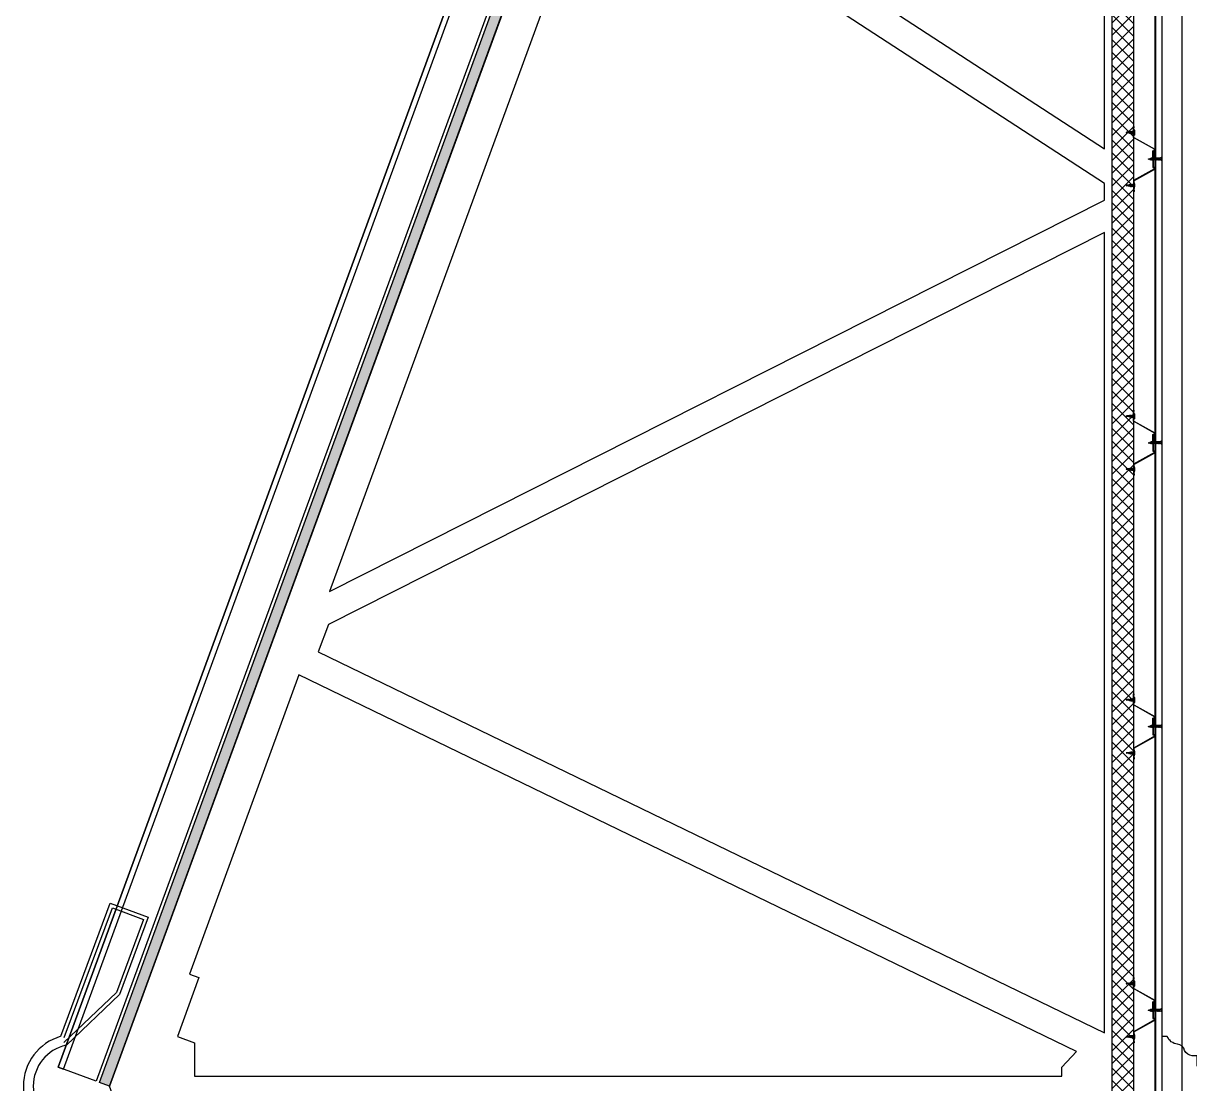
# Model space of a CAD drawing. Header units: inches. Extents: x 203 to 1065, y -1127 to 921.
# Drawn here: x 404.939 to 406.584, y 889.994 to 891.489 of the extents above; entities that cross this region are included whole.
import ezdxf

# ---------------------------------------------------------------- set-up
doc = ezdxf.new("R2010")
doc.units = ezdxf.units.IN
doc.header["$MEASUREMENT"] = 0
doc.linetypes.add('CONTINUA', pattern=[0])
for name, color, linetype in [('CORTE MUROS', 4, 'CONTINUA'), ('CORTE PERFILES Y CERCHA', 3, 'CONTINUA'), ('CORTE PROY', 8, 'CONTINUA')]:
    doc.layers.add(name, color=color, linetype=linetype)

msp = doc.modelspace()

# ---------------------------------------------------------------- hatches: boundary and pattern name
at = {"layer": 'CORTE MUROS', "ltscale": 0.5}
h = msp.add_hatch(dxfattribs=at)
h.set_pattern_fill('ANSI38', color=252, scale=0.05, angle=90.1237, style=0)
h.set_pattern_definition([(135.1236939, (403.875732, 448.1915297), (-0.00440986616, -0.004428948005), []), (225.1236939, (403.875732, 448.1915297), (-0.00439078432, -0.01326776217), [0.015625, -0.009375])])
h.paths.add_polyline_path([(405.0606, 889.9907), (405.0465, 889.9959), (406.5124, 893.9964), (406.5265, 893.9913)])
at = {"layer": 'CORTE PERFILES Y CERCHA', "ltscale": 0.5}
h = msp.add_hatch(dxfattribs=at)
h.set_pattern_fill('_USER', color=251, scale=0.0125, angle=135, style=0, double=1, pattern_type=0)
h.set_pattern_definition([(135, (377.921917, 606.098404), (-0.00883883476, -0.00883883476), []), (225, (377.921917, 606.098404), (0.00883883476, -0.00883883476), [])])
h.paths.add_polyline_path([(406.4747, 886.1587), (406.4747, 893.8227), (406.5047, 893.8227), (406.5047, 886.1587)])

# ---------------------------------------------------------------- linework, layer by layer
at = {"layer": 'CORTE MUROS'}
for points in [[(404.9883, 890.0172), (406.4919, 894.1206), (406.5454, 894.101), (405.0418, 889.9976)], [(406.4919, 894.1206), (404.9883, 890.0172), (404.9958, 890.0144), (406.4994, 894.1179)]]:
    msp.add_lwpolyline(points, close=True, dxfattribs=at)
for points in [[(405.0606, 889.9907), (405.0465, 889.9959), (406.5124, 893.9964), (406.5265, 893.9913), (405.0606, 889.9907)], [(404.9922, 890.0609), (405.0618, 890.2485), (405.1153, 890.2287), (405.0749, 890.1198), (405, 890.0484)], [(404.9969, 890.0592), (405.0648, 890.2421), (405.1088, 890.2258), (405.0706, 890.1227), (404.9966, 890.052)]]:
    msp.add_lwpolyline(points, dxfattribs=at)
for radius, start, end in [(0.073, 105.9239, 254.0761), (0.059, 102.3006, 257.6994)]:
    msp.add_arc((405.0123, 889.9907), radius, start, end, dxfattribs=at)
at = {"layer": 'CORTE PERFILES Y CERCHA', "color": 2}
for p, q in [((406.5347, 893.7587), (406.5347, 888.7567)), ((406.5357, 893.7587), (406.5357, 888.7567)), ((406.5447, 893.7587), (406.5447, 888.7567))]:
    msp.add_line(p, q, dxfattribs=at)
at = {"layer": 'CORTE PERFILES Y CERCHA'}
for p, q in [((406.4982, 891.3359), (406.4944, 891.3351)), ((406.4944, 891.3351), (406.4952, 891.3356)), ((406.4952, 891.3351), (406.4944, 891.3351)), ((406.4944, 891.3351), (406.4952, 891.3347)), ((406.4982, 891.3359), (406.4952, 891.3356)), ((406.4952, 891.3347), (406.4952, 891.3351)), ((406.4986, 891.3343), (406.4952, 891.3347)), ((406.4986, 891.3363), (406.4982, 891.3359)), ((406.4982, 891.3359), (406.4986, 891.3343)), ((406.4986, 891.3363), (406.4991, 891.336)), ((406.499, 891.334), (406.4986, 891.3363)), ((406.499, 891.334), (406.4986, 891.3343)), ((406.499, 891.334), (406.4995, 891.3342)), ((406.4999, 891.3361), (406.4991, 891.336)), ((406.4991, 891.336), (406.4995, 891.3342)), ((406.5004, 891.3341), (406.4995, 891.3342)), ((406.5003, 891.3366), (406.4999, 891.3361)), ((406.4999, 891.3361), (406.5004, 891.3341)), ((406.5003, 891.3366), (406.5008, 891.3362)), ((406.5009, 891.3337), (406.5003, 891.3365)), ((406.5009, 891.3337), (406.5004, 891.3341)), ((406.5017, 891.3363), (406.5008, 891.3362)), ((406.5008, 891.3362), (406.5013, 891.334)), ((406.5009, 891.3337), (406.5013, 891.334)), ((406.5023, 891.3339), (406.5013, 891.334)), ((406.5021, 891.3368), (406.5017, 891.3363)), ((406.5017, 891.3363), (406.5023, 891.3339)), ((406.5021, 891.3368), (406.5026, 891.3364)), ((406.5027, 891.3334), (406.5021, 891.3368)), ((406.5027, 891.3334), (406.5023, 891.3339)), ((406.5035, 891.3365), (406.5026, 891.3364)), ((406.5026, 891.3364), (406.5032, 891.3338)), ((406.5027, 891.3334), (406.5032, 891.3338)), ((406.5042, 891.3337), (406.5032, 891.3338)), ((406.5039, 891.3371), (406.5035, 891.3365)), ((406.5035, 891.3365), (406.5042, 891.3337)), ((406.5039, 891.3371), (406.5044, 891.3366)), ((406.5047, 891.3331), (406.5039, 891.3371)), ((406.5047, 891.3331), (406.5042, 891.3337)), ((406.5051, 891.3367), (406.5044, 891.3366)), ((406.5044, 891.3366), (406.5051, 891.3336)), ((406.5047, 891.3366), (406.5047, 891.3436)), ((406.5047, 891.3331), (406.5051, 891.3336)), ((406.5047, 891.3281), (406.5047, 891.3332)), ((406.5051, 891.3367), (406.5051, 891.3436)), ((406.5051, 891.3436), (406.5052, 891.3436)), ((406.5056, 891.3386), (406.5051, 891.3381)), ((406.5051, 891.3321), (406.5051, 891.3381)), ((406.5051, 891.3367), (406.5051, 891.3336)), ((406.5051, 891.3283), (406.5051, 891.3336)), ((406.5056, 891.3317), (406.5051, 891.3321)), ((406.5052, 891.3417), (406.5052, 891.3436)), ((406.5052, 891.3417), (406.5056, 891.3417)), ((406.5056, 891.3417), (406.5056, 891.3436)), ((406.5056, 891.3387), (406.5056, 891.3316)), ((406.5056, 891.3386), (406.5056, 891.3317)), ((406.5064, 891.3387), (406.5064, 891.3316)), ((406.5069, 891.3351), (406.5064, 891.3351)), ((406.5278, 891.297), (406.5254, 891.2978)), ((406.5278, 891.297), (406.5282, 891.2987)), ((406.5281, 891.2967), (406.5278, 891.297)), ((406.5285, 891.299), (406.5281, 891.2967)), ((406.5281, 891.2967), (406.5284, 891.2968)), ((406.5285, 891.2991), (406.5282, 891.2987)), ((406.5284, 891.2968), (406.5289, 891.2987)), ((406.529, 891.2966), (406.5284, 891.2968)), ((406.5285, 891.2991), (406.5289, 891.2987)), ((406.5296, 891.2989), (406.5289, 891.2987)), ((406.529, 891.2966), (406.5296, 891.2989)), ((406.5294, 891.2963), (406.529, 891.2966)), ((406.5299, 891.2993), (406.5294, 891.2963)), ((406.5294, 891.2963), (406.5297, 891.2966)), ((406.5299, 891.2993), (406.5296, 891.2989)), ((406.5297, 891.2966), (406.5302, 891.2989)), ((406.5304, 891.2966), (406.5297, 891.2966)), ((406.5299, 891.2993), (406.5303, 891.2989)), ((406.5309, 891.2989), (406.5302, 891.2989)), ((406.5304, 891.2966), (406.5309, 891.2989)), ((406.5307, 891.2963), (406.5304, 891.2966)), ((406.5313, 891.2993), (406.5307, 891.2963)), ((406.5307, 891.2963), (406.531, 891.2966)), ((406.5313, 891.2993), (406.5309, 891.2989)), ((406.531, 891.2966), (406.5316, 891.2989)), ((406.5317, 891.2966), (406.531, 891.2966)), ((406.5313, 891.2993), (406.5316, 891.2989)), ((406.5323, 891.2989), (406.5316, 891.2989)), ((406.5317, 891.2966), (406.5323, 891.2989)), ((406.532, 891.2963), (406.5317, 891.2966)), ((406.5326, 891.2993), (406.532, 891.2963)), ((406.532, 891.2963), (406.5324, 891.2966)), ((406.5326, 891.2993), (406.5323, 891.2989)), ((406.5324, 891.2966), (406.5329, 891.2989)), ((406.5331, 891.2966), (406.5324, 891.2966)), ((406.5326, 891.2993), (406.5329, 891.2989)), ((406.5336, 891.2989), (406.5329, 891.2989)), ((406.5331, 891.2966), (406.5336, 891.2989)), ((406.5334, 891.2963), (406.5331, 891.2966)), ((406.534, 891.2993), (406.5334, 891.2963)), ((406.5334, 891.2963), (406.5337, 891.2966)), ((406.534, 891.2993), (406.5336, 891.2989)), ((406.5337, 891.2966), (406.5343, 891.2989)), ((406.5344, 891.2966), (406.5337, 891.2966)), ((406.534, 891.2993), (406.5343, 891.2989)), ((406.535, 891.2989), (406.5343, 891.2989)), ((406.5344, 891.2966), (406.535, 891.2989)), ((406.5347, 891.2963), (406.5344, 891.2966)), ((406.5353, 891.2993), (406.5347, 891.2963)), ((406.5347, 891.2963), (406.5351, 891.2966)), ((406.5353, 891.2993), (406.535, 891.2989)), ((406.5351, 891.2966), (406.5356, 891.2989)), ((406.5358, 891.2966), (406.5351, 891.2966)), ((406.5353, 891.2993), (406.5356, 891.2989)), ((406.5364, 891.2989), (406.5356, 891.2989)), ((406.5364, 891.2989), (406.5356, 891.2989)), ((406.5358, 891.2966), (406.5364, 891.2989)), ((406.5358, 891.2966), (406.5364, 891.2989)), ((406.5361, 891.2963), (406.5358, 891.2966)), ((406.5367, 891.2993), (406.5361, 891.2963)), ((406.5361, 891.2963), (406.5365, 891.2966)), ((406.5367, 891.2993), (406.5364, 891.2989)), ((406.5365, 891.2966), (406.537, 891.2989)), ((406.5372, 891.2966), (406.5365, 891.2966)), ((406.5367, 891.2993), (406.537, 891.2989)), ((406.5377, 891.2989), (406.537, 891.2989)), ((406.5372, 891.2966), (406.5377, 891.2989)), ((406.5372, 891.2966), (406.5377, 891.2989)), ((406.5372, 891.2966), (406.5377, 891.2989)), ((406.5375, 891.2963), (406.5372, 891.2966)), ((406.5381, 891.2993), (406.5375, 891.2963)), ((406.5375, 891.2963), (406.5378, 891.2966)), ((406.5381, 891.2993), (406.5377, 891.2989)), ((406.5378, 891.2966), (406.5384, 891.2989)), ((406.5385, 891.2966), (406.5378, 891.2966)), ((406.5381, 891.2993), (406.5384, 891.2989)), ((406.5391, 891.2989), (406.5384, 891.2989)), ((406.5385, 891.2966), (406.5391, 891.2989)), ((406.5385, 891.2966), (406.5391, 891.2989)), ((406.5385, 891.2966), (406.5391, 891.2989)), ((406.5388, 891.2963), (406.5385, 891.2966)), ((406.5394, 891.2993), (406.5388, 891.2963)), ((406.5388, 891.2963), (406.5392, 891.2966)), ((406.5394, 891.2993), (406.5391, 891.2989)), ((406.5392, 891.2966), (406.5397, 891.2989)), ((406.5398, 891.2966), (406.5392, 891.2966)), ((406.5394, 891.2993), (406.5397, 891.2989)), ((406.5404, 891.2989), (406.5397, 891.2989)), ((406.5398, 891.2966), (406.5404, 891.2989)), ((406.5402, 891.2963), (406.5398, 891.2966)), ((406.5407, 891.2993), (406.5402, 891.2963)), ((406.5402, 891.2963), (406.5405, 891.2966)), ((406.5407, 891.2993), (406.5404, 891.2989)), ((406.5407, 891.2993), (406.5404, 891.2989)), ((406.5405, 891.2966), (406.5411, 891.2989)), ((406.5412, 891.2966), (406.5405, 891.2966)), ((406.5407, 891.2993), (406.5411, 891.2989)), ((406.5407, 891.2993), (406.5411, 891.2989)), ((406.5418, 891.2989), (406.5411, 891.2989)), ((406.5412, 891.2966), (406.5418, 891.2989)), ((406.5415, 891.2963), (406.5412, 891.2966)), ((406.5421, 891.2993), (406.5415, 891.2963)), ((406.5415, 891.2963), (406.5419, 891.2966)), ((406.5421, 891.2993), (406.5418, 891.2989)), ((406.5421, 891.2993), (406.5418, 891.2989)), ((406.5419, 891.2966), (406.5424, 891.2989)), ((406.5424, 891.2966), (406.5419, 891.2966)), ((406.5431, 891.2966), (406.5419, 891.2966)), ((406.5421, 891.2993), (406.5424, 891.2989)), ((406.5421, 891.2993), (406.5424, 891.2989)), ((406.543, 891.2989), (406.5424, 891.2989)), ((406.5431, 891.2989), (406.5424, 891.2989)), ((406.5447, 891.3003), (406.5431, 891.2989)), ((406.5447, 891.2952), (406.5431, 891.2966)), ((406.5447, 891.2978), (406.5443, 891.2978)), ((406.5447, 891.2952), (406.5447, 891.3003)), ((406.5047, 891.2674), (406.5047, 891.2623)), ((406.5051, 891.2672), (406.5051, 891.2619)), ((406.5056, 891.2638), (406.5051, 891.2634)), ((406.5051, 891.2634), (406.5051, 891.2619)), ((406.5056, 891.2568), (406.5056, 891.2639)), ((406.5056, 891.2569), (406.5056, 891.2638)), ((406.5064, 891.2568), (406.5064, 891.2639)), ((406.4944, 891.2604), (406.4952, 891.2608)), ((406.4952, 891.2604), (406.4944, 891.2604)), ((406.4944, 891.2604), (406.4952, 891.2599)), ((406.4982, 891.2596), (406.4944, 891.2604)), ((406.4986, 891.2612), (406.4952, 891.2608)), ((406.4952, 891.2608), (406.4952, 891.2604)), ((406.4982, 891.2596), (406.4952, 891.2599)), ((406.4982, 891.2596), (406.4986, 891.2612)), ((406.4986, 891.2592), (406.4982, 891.2596)), ((406.499, 891.2615), (406.4986, 891.2592)), ((406.499, 891.2615), (406.4986, 891.2612)), ((406.4986, 891.2592), (406.4991, 891.2595)), ((406.499, 891.2615), (406.4995, 891.2613)), ((406.4991, 891.2595), (406.4995, 891.2613)), ((406.4999, 891.2594), (406.4991, 891.2595)), ((406.5004, 891.2614), (406.4995, 891.2613)), ((406.4999, 891.2594), (406.5004, 891.2614)), ((406.5003, 891.259), (406.4999, 891.2594)), ((406.5009, 891.2618), (406.5003, 891.259)), ((406.5003, 891.259), (406.5008, 891.2593)), ((406.5009, 891.2618), (406.5004, 891.2614)), ((406.5008, 891.2593), (406.5013, 891.2615)), ((406.5017, 891.2592), (406.5008, 891.2593)), ((406.5009, 891.2618), (406.5013, 891.2615)), ((406.5023, 891.2616), (406.5013, 891.2615)), ((406.5017, 891.2592), (406.5023, 891.2616)), ((406.5021, 891.2587), (406.5017, 891.2592)), ((406.5027, 891.2621), (406.5021, 891.2587)), ((406.5021, 891.2587), (406.5026, 891.2591)), ((406.5027, 891.2621), (406.5023, 891.2616)), ((406.5026, 891.2591), (406.5032, 891.2617)), ((406.5035, 891.259), (406.5026, 891.2591)), ((406.5027, 891.2621), (406.5032, 891.2617)), ((406.5042, 891.2618), (406.5032, 891.2617)), ((406.5035, 891.259), (406.5042, 891.2618)), ((406.5039, 891.2584), (406.5035, 891.259)), ((406.5047, 891.2624), (406.5039, 891.2584)), ((406.5039, 891.2584), (406.5044, 891.2589)), ((406.5047, 891.2624), (406.5042, 891.2618)), ((406.5044, 891.2589), (406.5051, 891.2619)), ((406.5051, 891.2588), (406.5044, 891.2589)), ((406.5047, 891.2624), (406.5051, 891.2619)), ((406.5047, 891.2589), (406.5047, 891.2519)), ((406.5051, 891.2588), (406.5051, 891.2619)), ((406.5051, 891.2588), (406.5051, 891.2519)), ((406.5051, 891.2588), (406.5051, 891.2574)), ((406.5056, 891.2569), (406.5051, 891.2574)), ((406.5051, 891.2519), (406.5052, 891.2519)), ((406.5052, 891.2538), (406.5052, 891.2519)), ((406.5052, 891.2538), (406.5056, 891.2538)), ((406.5056, 891.2538), (406.5056, 891.2519)), ((406.5069, 891.2604), (406.5064, 891.2604)), ((406.4982, 890.9359), (406.4944, 890.9351)), ((406.4944, 890.9351), (406.4952, 890.9356)), ((406.4952, 890.9351), (406.4944, 890.9351)), ((406.4944, 890.9351), (406.4952, 890.9347)), ((406.4982, 890.9359), (406.4952, 890.9356)), ((406.4952, 890.9347), (406.4952, 890.9351)), ((406.4986, 890.9343), (406.4952, 890.9347)), ((406.4986, 890.9363), (406.4982, 890.9359)), ((406.4982, 890.9359), (406.4986, 890.9343)), ((406.4986, 890.9363), (406.4991, 890.936)), ((406.499, 890.934), (406.4986, 890.9363)), ((406.499, 890.934), (406.4986, 890.9343)), ((406.499, 890.934), (406.4995, 890.9342)), ((406.4999, 890.9361), (406.4991, 890.936)), ((406.4991, 890.936), (406.4995, 890.9342)), ((406.5004, 890.9341), (406.4995, 890.9342)), ((406.5003, 890.9366), (406.4999, 890.9361)), ((406.4999, 890.9361), (406.5004, 890.9341)), ((406.5003, 890.9366), (406.5008, 890.9362)), ((406.5009, 890.9337), (406.5003, 890.9365)), ((406.5009, 890.9337), (406.5004, 890.9341)), ((406.5017, 890.9363), (406.5008, 890.9362)), ((406.5008, 890.9362), (406.5013, 890.934)), ((406.5009, 890.9337), (406.5013, 890.934)), ((406.5023, 890.9339), (406.5013, 890.934)), ((406.5021, 890.9368), (406.5017, 890.9363)), ((406.5017, 890.9363), (406.5023, 890.9339)), ((406.5021, 890.9368), (406.5026, 890.9364)), ((406.5027, 890.9334), (406.5021, 890.9368)), ((406.5027, 890.9334), (406.5023, 890.9339)), ((406.5035, 890.9365), (406.5026, 890.9364)), ((406.5026, 890.9364), (406.5032, 890.9338)), ((406.5027, 890.9334), (406.5032, 890.9338)), ((406.5042, 890.9337), (406.5032, 890.9338)), ((406.5039, 890.9371), (406.5035, 890.9365)), ((406.5035, 890.9365), (406.5042, 890.9337)), ((406.5039, 890.9371), (406.5044, 890.9366)), ((406.5047, 890.9331), (406.5039, 890.9371)), ((406.5047, 890.9331), (406.5042, 890.9337)), ((406.5051, 890.9367), (406.5044, 890.9366)), ((406.5044, 890.9366), (406.5051, 890.9336)), ((406.5047, 890.9366), (406.5047, 890.9436)), ((406.5047, 890.9331), (406.5051, 890.9336)), ((406.5051, 890.9367), (406.5051, 890.9436)), ((406.5051, 890.9436), (406.5052, 890.9436)), ((406.5056, 890.9386), (406.5051, 890.9381)), ((406.5051, 890.9321), (406.5051, 890.9381)), ((406.5051, 890.9367), (406.5051, 890.9336)), ((406.5051, 890.9283), (406.5051, 890.9336)), ((406.5052, 890.9417), (406.5052, 890.9436)), ((406.5052, 890.9417), (406.5056, 890.9417)), ((406.5056, 890.9417), (406.5056, 890.9436)), ((406.5056, 890.9387), (406.5056, 890.9316)), ((406.5056, 890.9386), (406.5056, 890.9317)), ((406.5064, 890.9387), (406.5064, 890.9316)), ((406.5069, 890.9351), (406.5064, 890.9351)), ((406.5047, 890.9281), (406.5047, 890.9332)), ((406.5056, 890.9317), (406.5051, 890.9321)), ((406.5278, 890.897), (406.5254, 890.8978)), ((406.5278, 890.897), (406.5282, 890.8987)), ((406.5281, 890.8967), (406.5278, 890.897)), ((406.5285, 890.899), (406.5281, 890.8967)), ((406.5281, 890.8967), (406.5284, 890.8968)), ((406.5285, 890.8991), (406.5282, 890.8987)), ((406.5284, 890.8968), (406.5289, 890.8987)), ((406.529, 890.8966), (406.5284, 890.8968)), ((406.5285, 890.8991), (406.5289, 890.8987)), ((406.5296, 890.8989), (406.5289, 890.8987)), ((406.529, 890.8966), (406.5296, 890.8989)), ((406.5294, 890.8963), (406.529, 890.8966)), ((406.5299, 890.8993), (406.5294, 890.8963)), ((406.5294, 890.8963), (406.5297, 890.8966)), ((406.5299, 890.8993), (406.5296, 890.8989)), ((406.5297, 890.8966), (406.5302, 890.8989)), ((406.5304, 890.8966), (406.5297, 890.8966)), ((406.5299, 890.8993), (406.5303, 890.8989)), ((406.5309, 890.8989), (406.5302, 890.8989)), ((406.5304, 890.8966), (406.5309, 890.8989)), ((406.5307, 890.8963), (406.5304, 890.8966)), ((406.5313, 890.8993), (406.5307, 890.8963)), ((406.5307, 890.8963), (406.531, 890.8966)), ((406.5313, 890.8993), (406.5309, 890.8989)), ((406.531, 890.8966), (406.5316, 890.8989)), ((406.5317, 890.8966), (406.531, 890.8966)), ((406.5313, 890.8993), (406.5316, 890.8989)), ((406.5323, 890.8989), (406.5316, 890.8989)), ((406.5317, 890.8966), (406.5323, 890.8989)), ((406.532, 890.8963), (406.5317, 890.8966)), ((406.5326, 890.8993), (406.532, 890.8963)), ((406.532, 890.8963), (406.5324, 890.8966)), ((406.5326, 890.8993), (406.5323, 890.8989)), ((406.5324, 890.8966), (406.5329, 890.8989)), ((406.5331, 890.8966), (406.5324, 890.8966)), ((406.5326, 890.8993), (406.5329, 890.8989)), ((406.5336, 890.8989), (406.5329, 890.8989)), ((406.5331, 890.8966), (406.5336, 890.8989)), ((406.5334, 890.8963), (406.5331, 890.8966)), ((406.534, 890.8993), (406.5334, 890.8963)), ((406.5334, 890.8963), (406.5337, 890.8966)), ((406.534, 890.8993), (406.5336, 890.8989)), ((406.5337, 890.8966), (406.5343, 890.8989)), ((406.5344, 890.8966), (406.5337, 890.8966)), ((406.534, 890.8993), (406.5343, 890.8989)), ((406.535, 890.8989), (406.5343, 890.8989)), ((406.5344, 890.8966), (406.535, 890.8989)), ((406.5347, 890.8963), (406.5344, 890.8966)), ((406.5353, 890.8993), (406.5347, 890.8963)), ((406.5347, 890.8963), (406.5351, 890.8966)), ((406.5353, 890.8993), (406.535, 890.8989)), ((406.5351, 890.8966), (406.5356, 890.8989)), ((406.5358, 890.8966), (406.5351, 890.8966)), ((406.5353, 890.8993), (406.5356, 890.8989)), ((406.5364, 890.8989), (406.5356, 890.8989)), ((406.5364, 890.8989), (406.5356, 890.8989)), ((406.5358, 890.8966), (406.5364, 890.8989)), ((406.5358, 890.8966), (406.5364, 890.8989)), ((406.5361, 890.8963), (406.5358, 890.8966)), ((406.5367, 890.8993), (406.5361, 890.8963)), ((406.5361, 890.8963), (406.5365, 890.8966)), ((406.5367, 890.8993), (406.5364, 890.8989)), ((406.5365, 890.8966), (406.537, 890.8989)), ((406.5372, 890.8966), (406.5365, 890.8966)), ((406.5367, 890.8993), (406.537, 890.8989)), ((406.5377, 890.8989), (406.537, 890.8989)), ((406.5372, 890.8966), (406.5377, 890.8989)), ((406.5372, 890.8966), (406.5377, 890.8989)), ((406.5372, 890.8966), (406.5377, 890.8989)), ((406.5375, 890.8963), (406.5372, 890.8966)), ((406.5381, 890.8993), (406.5375, 890.8963)), ((406.5375, 890.8963), (406.5378, 890.8966)), ((406.5381, 890.8993), (406.5377, 890.8989)), ((406.5378, 890.8966), (406.5384, 890.8989)), ((406.5385, 890.8966), (406.5378, 890.8966)), ((406.5381, 890.8993), (406.5384, 890.8989)), ((406.5391, 890.8989), (406.5384, 890.8989)), ((406.5385, 890.8966), (406.5391, 890.8989)), ((406.5385, 890.8966), (406.5391, 890.8989)), ((406.5385, 890.8966), (406.5391, 890.8989)), ((406.5388, 890.8963), (406.5385, 890.8966)), ((406.5394, 890.8993), (406.5388, 890.8963)), ((406.5388, 890.8963), (406.5392, 890.8966)), ((406.5394, 890.8993), (406.5391, 890.8989)), ((406.5392, 890.8966), (406.5397, 890.8989)), ((406.5398, 890.8966), (406.5392, 890.8966)), ((406.5394, 890.8993), (406.5397, 890.8989)), ((406.5404, 890.8989), (406.5397, 890.8989)), ((406.5398, 890.8966), (406.5404, 890.8989)), ((406.5402, 890.8963), (406.5398, 890.8966)), ((406.5407, 890.8993), (406.5402, 890.8963)), ((406.5402, 890.8963), (406.5405, 890.8966)), ((406.5407, 890.8993), (406.5404, 890.8989)), ((406.5407, 890.8993), (406.5404, 890.8989)), ((406.5405, 890.8966), (406.5411, 890.8989)), ((406.5412, 890.8966), (406.5405, 890.8966)), ((406.5407, 890.8993), (406.5411, 890.8989)), ((406.5407, 890.8993), (406.5411, 890.8989)), ((406.5418, 890.8989), (406.5411, 890.8989)), ((406.5412, 890.8966), (406.5418, 890.8989)), ((406.5415, 890.8963), (406.5412, 890.8966)), ((406.5421, 890.8993), (406.5415, 890.8963)), ((406.5415, 890.8963), (406.5419, 890.8966)), ((406.5421, 890.8993), (406.5418, 890.8989)), ((406.5421, 890.8993), (406.5418, 890.8989)), ((406.5419, 890.8966), (406.5424, 890.8989)), ((406.5424, 890.8966), (406.5419, 890.8966)), ((406.5431, 890.8966), (406.5419, 890.8966)), ((406.5421, 890.8993), (406.5424, 890.8989)), ((406.5421, 890.8993), (406.5424, 890.8989)), ((406.543, 890.8989), (406.5424, 890.8989)), ((406.5431, 890.8989), (406.5424, 890.8989)), ((406.5447, 890.9003), (406.5431, 890.8989)), ((406.5447, 890.8952), (406.5431, 890.8966)), ((406.5447, 890.8978), (406.5443, 890.8978)), ((406.5447, 890.8952), (406.5447, 890.9003)), ((406.4944, 890.8604), (406.4952, 890.8608)), ((406.4952, 890.8604), (406.4944, 890.8604)), ((406.4944, 890.8604), (406.4952, 890.8599)), ((406.4982, 890.8596), (406.4944, 890.8604)), ((406.4986, 890.8612), (406.4952, 890.8608)), ((406.4952, 890.8608), (406.4952, 890.8604)), ((406.4982, 890.8596), (406.4952, 890.8599)), ((406.4982, 890.8596), (406.4986, 890.8612)), ((406.4986, 890.8592), (406.4982, 890.8596)), ((406.499, 890.8615), (406.4986, 890.8592)), ((406.499, 890.8615), (406.4986, 890.8612)), ((406.4986, 890.8592), (406.4991, 890.8595)), ((406.499, 890.8615), (406.4995, 890.8613)), ((406.4991, 890.8595), (406.4995, 890.8613)), ((406.4999, 890.8594), (406.4991, 890.8595)), ((406.5004, 890.8614), (406.4995, 890.8613)), ((406.4999, 890.8594), (406.5004, 890.8614)), ((406.5003, 890.859), (406.4999, 890.8594)), ((406.5009, 890.8618), (406.5003, 890.859)), ((406.5003, 890.859), (406.5008, 890.8593)), ((406.5009, 890.8618), (406.5004, 890.8614)), ((406.5008, 890.8593), (406.5013, 890.8615)), ((406.5017, 890.8592), (406.5008, 890.8593)), ((406.5009, 890.8618), (406.5013, 890.8615)), ((406.5023, 890.8616), (406.5013, 890.8615)), ((406.5017, 890.8592), (406.5023, 890.8616)), ((406.5021, 890.8587), (406.5017, 890.8592)), ((406.5027, 890.8621), (406.5021, 890.8587)), ((406.5021, 890.8587), (406.5026, 890.8591)), ((406.5027, 890.8621), (406.5023, 890.8616)), ((406.5026, 890.8591), (406.5032, 890.8617)), ((406.5035, 890.859), (406.5026, 890.8591)), ((406.5027, 890.8621), (406.5032, 890.8617)), ((406.5042, 890.8618), (406.5032, 890.8617)), ((406.5035, 890.859), (406.5042, 890.8618)), ((406.5039, 890.8584), (406.5035, 890.859)), ((406.5047, 890.8624), (406.5039, 890.8584)), ((406.5039, 890.8584), (406.5044, 890.8589)), ((406.5047, 890.8624), (406.5042, 890.8618)), ((406.5044, 890.8589), (406.5051, 890.8619)), ((406.5051, 890.8588), (406.5044, 890.8589)), ((406.5047, 890.8674), (406.5047, 890.8623)), ((406.5047, 890.8624), (406.5051, 890.8619)), ((406.5047, 890.8589), (406.5047, 890.8519)), ((406.5051, 890.8672), (406.5051, 890.8619)), ((406.5056, 890.8638), (406.5051, 890.8634)), ((406.5051, 890.8634), (406.5051, 890.8619)), ((406.5051, 890.8588), (406.5051, 890.8619)), ((406.5051, 890.8588), (406.5051, 890.8519)), ((406.5051, 890.8588), (406.5051, 890.8574)), ((406.5056, 890.8569), (406.5051, 890.8574)), ((406.5051, 890.8519), (406.5052, 890.8519)), ((406.5052, 890.8538), (406.5052, 890.8519)), ((406.5052, 890.8538), (406.5056, 890.8538)), ((406.5056, 890.8568), (406.5056, 890.8639)), ((406.5056, 890.8569), (406.5056, 890.8638)), ((406.5056, 890.8538), (406.5056, 890.8519)), ((406.5064, 890.8568), (406.5064, 890.8639)), ((406.5069, 890.8604), (406.5064, 890.8604)), ((406.5047, 890.5366), (406.5047, 890.5436)), ((406.5051, 890.5367), (406.5051, 890.5436)), ((406.5051, 890.5436), (406.5052, 890.5436)), ((406.5052, 890.5417), (406.5052, 890.5436)), ((406.5052, 890.5417), (406.5056, 890.5417)), ((406.5056, 890.5417), (406.5056, 890.5436)), ((406.4982, 890.5359), (406.4944, 890.5351)), ((406.4944, 890.5351), (406.4952, 890.5356)), ((406.4952, 890.5351), (406.4944, 890.5351)), ((406.4944, 890.5351), (406.4952, 890.5347)), ((406.4982, 890.5359), (406.4952, 890.5356)), ((406.4952, 890.5347), (406.4952, 890.5351)), ((406.4986, 890.5343), (406.4952, 890.5347)), ((406.4986, 890.5363), (406.4982, 890.5359)), ((406.4982, 890.5359), (406.4986, 890.5343)), ((406.4986, 890.5363), (406.4991, 890.536)), ((406.499, 890.534), (406.4986, 890.5363)), ((406.499, 890.534), (406.4986, 890.5343)), ((406.499, 890.534), (406.4995, 890.5342)), ((406.4999, 890.5361), (406.4991, 890.536)), ((406.4991, 890.536), (406.4995, 890.5342)), ((406.5004, 890.5341), (406.4995, 890.5342)), ((406.5003, 890.5366), (406.4999, 890.5361)), ((406.4999, 890.5361), (406.5004, 890.5341)), ((406.5003, 890.5366), (406.5008, 890.5362)), ((406.5009, 890.5337), (406.5003, 890.5365)), ((406.5009, 890.5337), (406.5004, 890.5341)), ((406.5017, 890.5363), (406.5008, 890.5362)), ((406.5008, 890.5362), (406.5013, 890.534)), ((406.5009, 890.5337), (406.5013, 890.534)), ((406.5023, 890.5339), (406.5013, 890.534)), ((406.5021, 890.5368), (406.5017, 890.5363)), ((406.5017, 890.5363), (406.5023, 890.5339)), ((406.5021, 890.5368), (406.5026, 890.5364)), ((406.5027, 890.5334), (406.5021, 890.5368)), ((406.5027, 890.5334), (406.5023, 890.5339)), ((406.5035, 890.5365), (406.5026, 890.5364)), ((406.5026, 890.5364), (406.5032, 890.5338)), ((406.5027, 890.5334), (406.5032, 890.5338)), ((406.5042, 890.5337), (406.5032, 890.5338)), ((406.5039, 890.5371), (406.5035, 890.5365)), ((406.5035, 890.5365), (406.5042, 890.5337)), ((406.5039, 890.5371), (406.5044, 890.5366)), ((406.5047, 890.5331), (406.5039, 890.5371)), ((406.5047, 890.5331), (406.5042, 890.5337)), ((406.5051, 890.5367), (406.5044, 890.5366)), ((406.5044, 890.5366), (406.5051, 890.5336)), ((406.5047, 890.5331), (406.5051, 890.5336)), ((406.5047, 890.5281), (406.5047, 890.5332)), ((406.5056, 890.5386), (406.5051, 890.5381)), ((406.5051, 890.5321), (406.5051, 890.5381)), ((406.5051, 890.5367), (406.5051, 890.5336)), ((406.5051, 890.5283), (406.5051, 890.5336)), ((406.5056, 890.5317), (406.5051, 890.5321)), ((406.5056, 890.5387), (406.5056, 890.5316)), ((406.5056, 890.5386), (406.5056, 890.5317)), ((406.5064, 890.5387), (406.5064, 890.5316)), ((406.5069, 890.5351), (406.5064, 890.5351)), ((406.5278, 890.497), (406.5254, 890.4978)), ((406.5278, 890.497), (406.5282, 890.4987)), ((406.5281, 890.4967), (406.5278, 890.497)), ((406.5285, 890.499), (406.5281, 890.4967)), ((406.5281, 890.4967), (406.5284, 890.4968)), ((406.5285, 890.4991), (406.5282, 890.4987)), ((406.5284, 890.4968), (406.5289, 890.4987)), ((406.529, 890.4966), (406.5284, 890.4968)), ((406.5285, 890.4991), (406.5289, 890.4987)), ((406.5296, 890.4989), (406.5289, 890.4987)), ((406.529, 890.4966), (406.5296, 890.4989)), ((406.5294, 890.4963), (406.529, 890.4966)), ((406.5299, 890.4993), (406.5294, 890.4963)), ((406.5294, 890.4963), (406.5297, 890.4966)), ((406.5299, 890.4993), (406.5296, 890.4989)), ((406.5297, 890.4966), (406.5302, 890.4989)), ((406.5304, 890.4966), (406.5297, 890.4966)), ((406.5299, 890.4993), (406.5303, 890.4989)), ((406.5309, 890.4989), (406.5302, 890.4989)), ((406.5304, 890.4966), (406.5309, 890.4989)), ((406.5307, 890.4963), (406.5304, 890.4966)), ((406.5313, 890.4993), (406.5307, 890.4963)), ((406.5307, 890.4963), (406.531, 890.4966)), ((406.5313, 890.4993), (406.5309, 890.4989)), ((406.531, 890.4966), (406.5316, 890.4989)), ((406.5317, 890.4966), (406.531, 890.4966)), ((406.5313, 890.4993), (406.5316, 890.4989)), ((406.5323, 890.4989), (406.5316, 890.4989)), ((406.5317, 890.4966), (406.5323, 890.4989)), ((406.532, 890.4963), (406.5317, 890.4966)), ((406.5326, 890.4993), (406.532, 890.4963)), ((406.532, 890.4963), (406.5324, 890.4966)), ((406.5326, 890.4993), (406.5323, 890.4989)), ((406.5324, 890.4966), (406.5329, 890.4989)), ((406.5331, 890.4966), (406.5324, 890.4966)), ((406.5326, 890.4993), (406.5329, 890.4989)), ((406.5336, 890.4989), (406.5329, 890.4989)), ((406.5331, 890.4966), (406.5336, 890.4989)), ((406.5334, 890.4963), (406.5331, 890.4966)), ((406.534, 890.4993), (406.5334, 890.4963)), ((406.5334, 890.4963), (406.5337, 890.4966)), ((406.534, 890.4993), (406.5336, 890.4989)), ((406.5337, 890.4966), (406.5343, 890.4989)), ((406.5344, 890.4966), (406.5337, 890.4966)), ((406.534, 890.4993), (406.5343, 890.4989)), ((406.535, 890.4989), (406.5343, 890.4989)), ((406.5344, 890.4966), (406.535, 890.4989)), ((406.5347, 890.4963), (406.5344, 890.4966)), ((406.5353, 890.4993), (406.5347, 890.4963)), ((406.5347, 890.4963), (406.5351, 890.4966)), ((406.5353, 890.4993), (406.535, 890.4989)), ((406.5351, 890.4966), (406.5356, 890.4989)), ((406.5358, 890.4966), (406.5351, 890.4966)), ((406.5353, 890.4993), (406.5356, 890.4989)), ((406.5364, 890.4989), (406.5356, 890.4989)), ((406.5364, 890.4989), (406.5356, 890.4989)), ((406.5358, 890.4966), (406.5364, 890.4989)), ((406.5358, 890.4966), (406.5364, 890.4989)), ((406.5361, 890.4963), (406.5358, 890.4966)), ((406.5367, 890.4993), (406.5361, 890.4963)), ((406.5361, 890.4963), (406.5365, 890.4966)), ((406.5367, 890.4993), (406.5364, 890.4989)), ((406.5365, 890.4966), (406.537, 890.4989)), ((406.5372, 890.4966), (406.5365, 890.4966)), ((406.5367, 890.4993), (406.537, 890.4989)), ((406.5377, 890.4989), (406.537, 890.4989)), ((406.5372, 890.4966), (406.5377, 890.4989)), ((406.5372, 890.4966), (406.5377, 890.4989)), ((406.5372, 890.4966), (406.5377, 890.4989)), ((406.5375, 890.4963), (406.5372, 890.4966)), ((406.5381, 890.4993), (406.5375, 890.4963)), ((406.5375, 890.4963), (406.5378, 890.4966)), ((406.5381, 890.4993), (406.5377, 890.4989)), ((406.5378, 890.4966), (406.5384, 890.4989)), ((406.5385, 890.4966), (406.5378, 890.4966)), ((406.5381, 890.4993), (406.5384, 890.4989)), ((406.5391, 890.4989), (406.5384, 890.4989)), ((406.5385, 890.4966), (406.5391, 890.4989)), ((406.5385, 890.4966), (406.5391, 890.4989)), ((406.5385, 890.4966), (406.5391, 890.4989)), ((406.5388, 890.4963), (406.5385, 890.4966)), ((406.5394, 890.4993), (406.5388, 890.4963)), ((406.5388, 890.4963), (406.5392, 890.4966)), ((406.5394, 890.4993), (406.5391, 890.4989)), ((406.5392, 890.4966), (406.5397, 890.4989)), ((406.5398, 890.4966), (406.5392, 890.4966)), ((406.5394, 890.4993), (406.5397, 890.4989)), ((406.5404, 890.4989), (406.5397, 890.4989)), ((406.5398, 890.4966), (406.5404, 890.4989)), ((406.5402, 890.4963), (406.5398, 890.4966)), ((406.5407, 890.4993), (406.5402, 890.4963)), ((406.5402, 890.4963), (406.5405, 890.4966)), ((406.5407, 890.4993), (406.5404, 890.4989)), ((406.5407, 890.4993), (406.5404, 890.4989)), ((406.5405, 890.4966), (406.5411, 890.4989)), ((406.5412, 890.4966), (406.5405, 890.4966)), ((406.5407, 890.4993), (406.5411, 890.4989)), ((406.5407, 890.4993), (406.5411, 890.4989)), ((406.5418, 890.4989), (406.5411, 890.4989)), ((406.5412, 890.4966), (406.5418, 890.4989)), ((406.5415, 890.4963), (406.5412, 890.4966)), ((406.5421, 890.4993), (406.5415, 890.4963)), ((406.5415, 890.4963), (406.5419, 890.4966)), ((406.5421, 890.4993), (406.5418, 890.4989)), ((406.5421, 890.4993), (406.5418, 890.4989)), ((406.5419, 890.4966), (406.5424, 890.4989)), ((406.5424, 890.4966), (406.5419, 890.4966)), ((406.5431, 890.4966), (406.5419, 890.4966)), ((406.5421, 890.4993), (406.5424, 890.4989)), ((406.5421, 890.4993), (406.5424, 890.4989)), ((406.543, 890.4989), (406.5424, 890.4989)), ((406.5431, 890.4989), (406.5424, 890.4989)), ((406.5447, 890.5003), (406.5431, 890.4989)), ((406.5447, 890.4952), (406.5431, 890.4966)), ((406.5447, 890.4978), (406.5443, 890.4978)), ((406.5447, 890.4952), (406.5447, 890.5003)), ((406.4944, 890.4604), (406.4952, 890.4608)), ((406.4952, 890.4604), (406.4944, 890.4604)), ((406.4944, 890.4604), (406.4952, 890.4599)), ((406.4982, 890.4596), (406.4944, 890.4604)), ((406.4986, 890.4612), (406.4952, 890.4608)), ((406.4952, 890.4608), (406.4952, 890.4604)), ((406.4982, 890.4596), (406.4952, 890.4599)), ((406.4982, 890.4596), (406.4986, 890.4612)), ((406.4986, 890.4592), (406.4982, 890.4596)), ((406.499, 890.4615), (406.4986, 890.4592)), ((406.499, 890.4615), (406.4986, 890.4612)), ((406.4986, 890.4592), (406.4991, 890.4595)), ((406.499, 890.4615), (406.4995, 890.4613)), ((406.4991, 890.4595), (406.4995, 890.4613)), ((406.4999, 890.4594), (406.4991, 890.4595)), ((406.5004, 890.4614), (406.4995, 890.4613)), ((406.4999, 890.4594), (406.5004, 890.4614)), ((406.5003, 890.459), (406.4999, 890.4594)), ((406.5009, 890.4618), (406.5003, 890.459)), ((406.5003, 890.459), (406.5008, 890.4593)), ((406.5009, 890.4618), (406.5004, 890.4614)), ((406.5008, 890.4593), (406.5013, 890.4615)), ((406.5017, 890.4592), (406.5008, 890.4593)), ((406.5009, 890.4618), (406.5013, 890.4615)), ((406.5023, 890.4616), (406.5013, 890.4615)), ((406.5017, 890.4592), (406.5023, 890.4616)), ((406.5021, 890.4587), (406.5017, 890.4592)), ((406.5027, 890.4621), (406.5021, 890.4587)), ((406.5021, 890.4587), (406.5026, 890.4591)), ((406.5027, 890.4621), (406.5023, 890.4616)), ((406.5026, 890.4591), (406.5032, 890.4617)), ((406.5035, 890.459), (406.5026, 890.4591)), ((406.5027, 890.4621), (406.5032, 890.4617)), ((406.5042, 890.4618), (406.5032, 890.4617)), ((406.5035, 890.459), (406.5042, 890.4618)), ((406.5039, 890.4584), (406.5035, 890.459)), ((406.5047, 890.4624), (406.5039, 890.4584)), ((406.5039, 890.4584), (406.5044, 890.4589)), ((406.5047, 890.4624), (406.5042, 890.4618)), ((406.5044, 890.4589), (406.5051, 890.4619)), ((406.5051, 890.4588), (406.5044, 890.4589)), ((406.5047, 890.4674), (406.5047, 890.4623)), ((406.5047, 890.4624), (406.5051, 890.4619)), ((406.5047, 890.4589), (406.5047, 890.4519)), ((406.5051, 890.4672), (406.5051, 890.4619)), ((406.5056, 890.4638), (406.5051, 890.4634)), ((406.5051, 890.4634), (406.5051, 890.4619)), ((406.5051, 890.4588), (406.5051, 890.4619)), ((406.5051, 890.4588), (406.5051, 890.4519)), ((406.5051, 890.4588), (406.5051, 890.4574)), ((406.5056, 890.4569), (406.5051, 890.4574)), ((406.5056, 890.4568), (406.5056, 890.4639)), ((406.5056, 890.4569), (406.5056, 890.4638)), ((406.5064, 890.4568), (406.5064, 890.4639)), ((406.5069, 890.4604), (406.5064, 890.4604)), ((406.5051, 890.4519), (406.5052, 890.4519)), ((406.5052, 890.4538), (406.5052, 890.4519)), ((406.5052, 890.4538), (406.5056, 890.4538)), ((406.5056, 890.4538), (406.5056, 890.4519)), ((406.4982, 890.1359), (406.4944, 890.1351)), ((406.4944, 890.1351), (406.4952, 890.1356)), ((406.4952, 890.1351), (406.4944, 890.1351)), ((406.4944, 890.1351), (406.4952, 890.1347)), ((406.4982, 890.1359), (406.4952, 890.1356)), ((406.4952, 890.1347), (406.4952, 890.1351)), ((406.4986, 890.1343), (406.4952, 890.1347)), ((406.4986, 890.1363), (406.4982, 890.1359)), ((406.4982, 890.1359), (406.4986, 890.1343)), ((406.4986, 890.1363), (406.4991, 890.136)), ((406.499, 890.134), (406.4986, 890.1363)), ((406.499, 890.134), (406.4986, 890.1343)), ((406.499, 890.134), (406.4995, 890.1342)), ((406.4999, 890.1361), (406.4991, 890.136)), ((406.4991, 890.136), (406.4995, 890.1342)), ((406.5004, 890.1341), (406.4995, 890.1342)), ((406.5003, 890.1366), (406.4999, 890.1361)), ((406.4999, 890.1361), (406.5004, 890.1341)), ((406.5003, 890.1366), (406.5008, 890.1362)), ((406.5009, 890.1337), (406.5003, 890.1365)), ((406.5009, 890.1337), (406.5004, 890.1341)), ((406.5017, 890.1363), (406.5008, 890.1362)), ((406.5008, 890.1362), (406.5013, 890.134)), ((406.5009, 890.1337), (406.5013, 890.134)), ((406.5023, 890.1339), (406.5013, 890.134)), ((406.5021, 890.1368), (406.5017, 890.1363)), ((406.5017, 890.1363), (406.5023, 890.1339)), ((406.5021, 890.1368), (406.5026, 890.1364)), ((406.5027, 890.1334), (406.5021, 890.1368)), ((406.5027, 890.1334), (406.5023, 890.1339)), ((406.5035, 890.1365), (406.5026, 890.1364)), ((406.5026, 890.1364), (406.5032, 890.1338)), ((406.5027, 890.1334), (406.5032, 890.1338)), ((406.5042, 890.1337), (406.5032, 890.1338)), ((406.5039, 890.1371), (406.5035, 890.1365)), ((406.5035, 890.1365), (406.5042, 890.1337)), ((406.5039, 890.1371), (406.5044, 890.1366)), ((406.5047, 890.1331), (406.5039, 890.1371)), ((406.5047, 890.1331), (406.5042, 890.1337)), ((406.5051, 890.1367), (406.5044, 890.1366)), ((406.5044, 890.1366), (406.5051, 890.1336)), ((406.5047, 890.1366), (406.5047, 890.1436)), ((406.5047, 890.1331), (406.5051, 890.1336)), ((406.5047, 890.1281), (406.5047, 890.1332)), ((406.5051, 890.1367), (406.5051, 890.1436)), ((406.5051, 890.1436), (406.5052, 890.1436)), ((406.5056, 890.1386), (406.5051, 890.1381)), ((406.5051, 890.1321), (406.5051, 890.1381)), ((406.5051, 890.1367), (406.5051, 890.1336)), ((406.5051, 890.1283), (406.5051, 890.1336)), ((406.5056, 890.1317), (406.5051, 890.1321)), ((406.5052, 890.1417), (406.5052, 890.1436)), ((406.5052, 890.1417), (406.5056, 890.1417)), ((406.5056, 890.1417), (406.5056, 890.1436)), ((406.5056, 890.1387), (406.5056, 890.1316)), ((406.5056, 890.1386), (406.5056, 890.1317)), ((406.5064, 890.1387), (406.5064, 890.1316)), ((406.5069, 890.1351), (406.5064, 890.1351)), ((406.5278, 890.097), (406.5254, 890.0978)), ((406.5278, 890.097), (406.5282, 890.0987)), ((406.5281, 890.0967), (406.5278, 890.097)), ((406.5285, 890.099), (406.5281, 890.0967)), ((406.5281, 890.0967), (406.5284, 890.0968)), ((406.5285, 890.0991), (406.5282, 890.0987)), ((406.5284, 890.0968), (406.5289, 890.0987)), ((406.529, 890.0966), (406.5284, 890.0968)), ((406.5285, 890.0991), (406.5289, 890.0987)), ((406.5296, 890.0989), (406.5289, 890.0987)), ((406.529, 890.0966), (406.5296, 890.0989)), ((406.5294, 890.0963), (406.529, 890.0966)), ((406.5299, 890.0993), (406.5294, 890.0963)), ((406.5294, 890.0963), (406.5297, 890.0966)), ((406.5299, 890.0993), (406.5296, 890.0989)), ((406.5297, 890.0966), (406.5302, 890.0989)), ((406.5304, 890.0966), (406.5297, 890.0966)), ((406.5299, 890.0993), (406.5303, 890.0989)), ((406.5309, 890.0989), (406.5302, 890.0989)), ((406.5304, 890.0966), (406.5309, 890.0989)), ((406.5307, 890.0963), (406.5304, 890.0966)), ((406.5313, 890.0993), (406.5307, 890.0963)), ((406.5307, 890.0963), (406.531, 890.0966)), ((406.5313, 890.0993), (406.5309, 890.0989)), ((406.531, 890.0966), (406.5316, 890.0989)), ((406.5317, 890.0966), (406.531, 890.0966)), ((406.5313, 890.0993), (406.5316, 890.0989)), ((406.5323, 890.0989), (406.5316, 890.0989)), ((406.5317, 890.0966), (406.5323, 890.0989)), ((406.532, 890.0963), (406.5317, 890.0966)), ((406.5326, 890.0993), (406.532, 890.0963)), ((406.532, 890.0963), (406.5324, 890.0966)), ((406.5326, 890.0993), (406.5323, 890.0989)), ((406.5324, 890.0966), (406.5329, 890.0989)), ((406.5331, 890.0966), (406.5324, 890.0966)), ((406.5326, 890.0993), (406.5329, 890.0989)), ((406.5336, 890.0989), (406.5329, 890.0989)), ((406.5331, 890.0966), (406.5336, 890.0989)), ((406.5334, 890.0963), (406.5331, 890.0966)), ((406.534, 890.0993), (406.5334, 890.0963)), ((406.5334, 890.0963), (406.5337, 890.0966)), ((406.534, 890.0993), (406.5336, 890.0989)), ((406.5337, 890.0966), (406.5343, 890.0989)), ((406.5344, 890.0966), (406.5337, 890.0966)), ((406.534, 890.0993), (406.5343, 890.0989)), ((406.535, 890.0989), (406.5343, 890.0989)), ((406.5344, 890.0966), (406.535, 890.0989)), ((406.5347, 890.0963), (406.5344, 890.0966)), ((406.5353, 890.0993), (406.5347, 890.0963)), ((406.5347, 890.0963), (406.5351, 890.0966)), ((406.5353, 890.0993), (406.535, 890.0989)), ((406.5351, 890.0966), (406.5356, 890.0989)), ((406.5358, 890.0966), (406.5351, 890.0966)), ((406.5353, 890.0993), (406.5356, 890.0989)), ((406.5364, 890.0989), (406.5356, 890.0989)), ((406.5364, 890.0989), (406.5356, 890.0989)), ((406.5358, 890.0966), (406.5364, 890.0989)), ((406.5358, 890.0966), (406.5364, 890.0989)), ((406.5361, 890.0963), (406.5358, 890.0966)), ((406.5367, 890.0993), (406.5361, 890.0963)), ((406.5361, 890.0963), (406.5365, 890.0966)), ((406.5367, 890.0993), (406.5364, 890.0989)), ((406.5365, 890.0966), (406.537, 890.0989)), ((406.5372, 890.0966), (406.5365, 890.0966)), ((406.5367, 890.0993), (406.537, 890.0989)), ((406.5377, 890.0989), (406.537, 890.0989)), ((406.5372, 890.0966), (406.5377, 890.0989)), ((406.5372, 890.0966), (406.5377, 890.0989)), ((406.5372, 890.0966), (406.5377, 890.0989)), ((406.5375, 890.0963), (406.5372, 890.0966)), ((406.5381, 890.0993), (406.5375, 890.0963)), ((406.5375, 890.0963), (406.5378, 890.0966)), ((406.5381, 890.0993), (406.5377, 890.0989)), ((406.5378, 890.0966), (406.5384, 890.0989)), ((406.5385, 890.0966), (406.5378, 890.0966)), ((406.5381, 890.0993), (406.5384, 890.0989)), ((406.5391, 890.0989), (406.5384, 890.0989)), ((406.5385, 890.0966), (406.5391, 890.0989)), ((406.5385, 890.0966), (406.5391, 890.0989)), ((406.5385, 890.0966), (406.5391, 890.0989)), ((406.5388, 890.0963), (406.5385, 890.0966)), ((406.5394, 890.0993), (406.5388, 890.0963)), ((406.5388, 890.0963), (406.5392, 890.0966)), ((406.5394, 890.0993), (406.5391, 890.0989)), ((406.5392, 890.0966), (406.5397, 890.0989)), ((406.5398, 890.0966), (406.5392, 890.0966)), ((406.5394, 890.0993), (406.5397, 890.0989)), ((406.5404, 890.0989), (406.5397, 890.0989)), ((406.5398, 890.0966), (406.5404, 890.0989)), ((406.5402, 890.0963), (406.5398, 890.0966)), ((406.5407, 890.0993), (406.5402, 890.0963)), ((406.5402, 890.0963), (406.5405, 890.0966)), ((406.5407, 890.0993), (406.5404, 890.0989)), ((406.5407, 890.0993), (406.5404, 890.0989)), ((406.5405, 890.0966), (406.5411, 890.0989)), ((406.5412, 890.0966), (406.5405, 890.0966)), ((406.5407, 890.0993), (406.5411, 890.0989)), ((406.5407, 890.0993), (406.5411, 890.0989)), ((406.5418, 890.0989), (406.5411, 890.0989)), ((406.5412, 890.0966), (406.5418, 890.0989)), ((406.5415, 890.0963), (406.5412, 890.0966)), ((406.5421, 890.0993), (406.5415, 890.0963)), ((406.5415, 890.0963), (406.5419, 890.0966)), ((406.5421, 890.0993), (406.5418, 890.0989)), ((406.5421, 890.0993), (406.5418, 890.0989)), ((406.5419, 890.0966), (406.5424, 890.0989)), ((406.5424, 890.0966), (406.5419, 890.0966)), ((406.5431, 890.0966), (406.5419, 890.0966)), ((406.5421, 890.0993), (406.5424, 890.0989)), ((406.5421, 890.0993), (406.5424, 890.0989)), ((406.543, 890.0989), (406.5424, 890.0989)), ((406.5431, 890.0989), (406.5424, 890.0989)), ((406.5447, 890.1003), (406.5431, 890.0989)), ((406.5447, 890.0952), (406.5431, 890.0966)), ((406.5447, 890.0978), (406.5443, 890.0978)), ((406.5447, 890.0952), (406.5447, 890.1003)), ((406.5009, 890.0618), (406.5003, 890.059)), ((406.5009, 890.0618), (406.5004, 890.0614)), ((406.5009, 890.0618), (406.5013, 890.0615)), ((406.5027, 890.0621), (406.5021, 890.0587)), ((406.5027, 890.0621), (406.5023, 890.0616)), ((406.5027, 890.0621), (406.5032, 890.0617)), ((406.5042, 890.0618), (406.5032, 890.0617)), ((406.5035, 890.059), (406.5042, 890.0618)), ((406.5047, 890.0624), (406.5039, 890.0584)), ((406.5047, 890.0624), (406.5042, 890.0618)), ((406.5044, 890.0589), (406.5051, 890.0619)), ((406.5047, 890.0674), (406.5047, 890.0623)), ((406.5047, 890.0624), (406.5051, 890.0619)), ((406.5051, 890.0672), (406.5051, 890.0619)), ((406.5056, 890.0638), (406.5051, 890.0634)), ((406.5051, 890.0634), (406.5051, 890.0619)), ((406.5051, 890.0588), (406.5051, 890.0619)), ((406.5056, 890.0568), (406.5056, 890.0639)), ((406.5056, 890.0569), (406.5056, 890.0638)), ((406.5064, 890.0568), (406.5064, 890.0639)), ((406.4944, 890.0604), (406.4952, 890.0608)), ((406.4952, 890.0604), (406.4944, 890.0604)), ((406.4944, 890.0604), (406.4952, 890.0599)), ((406.4982, 890.0596), (406.4944, 890.0604)), ((406.4986, 890.0612), (406.4952, 890.0608)), ((406.4952, 890.0608), (406.4952, 890.0604)), ((406.4982, 890.0596), (406.4952, 890.0599)), ((406.4982, 890.0596), (406.4986, 890.0612)), ((406.4986, 890.0592), (406.4982, 890.0596)), ((406.499, 890.0615), (406.4986, 890.0592)), ((406.499, 890.0615), (406.4986, 890.0612)), ((406.4986, 890.0592), (406.4991, 890.0595)), ((406.499, 890.0615), (406.4995, 890.0613)), ((406.4991, 890.0595), (406.4995, 890.0613)), ((406.4999, 890.0594), (406.4991, 890.0595)), ((406.5004, 890.0614), (406.4995, 890.0613)), ((406.4999, 890.0594), (406.5004, 890.0614)), ((406.5003, 890.059), (406.4999, 890.0594)), ((406.5003, 890.059), (406.5008, 890.0593)), ((406.5008, 890.0593), (406.5013, 890.0615)), ((406.5017, 890.0592), (406.5008, 890.0593)), ((406.5023, 890.0616), (406.5013, 890.0615)), ((406.5017, 890.0592), (406.5023, 890.0616)), ((406.5021, 890.0587), (406.5017, 890.0592)), ((406.5021, 890.0587), (406.5026, 890.0591)), ((406.5026, 890.0591), (406.5032, 890.0617)), ((406.5035, 890.059), (406.5026, 890.0591)), ((406.5039, 890.0584), (406.5035, 890.059)), ((406.5039, 890.0584), (406.5044, 890.0589)), ((406.5051, 890.0588), (406.5044, 890.0589)), ((406.5047, 890.0589), (406.5047, 890.0519)), ((406.5051, 890.0588), (406.5051, 890.0519)), ((406.5051, 890.0588), (406.5051, 890.0574)), ((406.5056, 890.0569), (406.5051, 890.0574)), ((406.5051, 890.0519), (406.5052, 890.0519)), ((406.5052, 890.0538), (406.5052, 890.0519)), ((406.5052, 890.0538), (406.5056, 890.0538)), ((406.5056, 890.0538), (406.5056, 890.0519)), ((406.5069, 890.0604), (406.5064, 890.0604))]:
    msp.add_line(p, q, dxfattribs=at)
for points in [[(406.4637, 893.8227), (406.5047, 893.8227), (406.5047, 886.1587), (406.4637, 886.1587), (405.0607, 889.9907), (406.4637, 893.8227)], [(406.4637, 892.4529), (405.7777, 891.7888), (405.7754, 891.7867), (405.7884, 891.7819), (405.7795, 891.7578), (406.4637, 891.3123), (406.4637, 892.4529)], [(405.7651, 891.7183), (405.7633, 891.7134), (405.7487, 891.7187), (405.3711, 890.6882), (406.4637, 891.2399), (406.4637, 891.2634), (405.7651, 891.7183)], [(406.5051, 891.3283), (406.5347, 891.3119), (406.5347, 891.31), (406.5328, 891.3091), (406.5328, 891.2991)], [(406.5323, 891.2989), (406.5323, 891.3094), (406.5342, 891.3103), (406.5342, 891.3115), (406.5047, 891.3281)], [(406.5323, 891.2963), (406.5323, 891.2861), (406.5342, 891.2852), (406.5342, 891.284), (406.5047, 891.2674)], [(406.5051, 891.2672), (406.5347, 891.2836), (406.5347, 891.2855), (406.5328, 891.2864), (406.5328, 891.2966)], [(406.4637, 891.194), (405.3694, 890.6414), (405.3552, 890.6028), (406.4637, 890.0658), (406.4637, 891.194)], [(406.5323, 890.8989), (406.5323, 890.9094), (406.5342, 890.9103), (406.5342, 890.9115), (406.5047, 890.9281)], [(406.5051, 890.9283), (406.5347, 890.9119), (406.5347, 890.91), (406.5328, 890.9091), (406.5328, 890.8991)], [(406.5323, 890.8963), (406.5323, 890.8861), (406.5342, 890.8852), (406.5342, 890.884), (406.5047, 890.8674)], [(406.5051, 890.8672), (406.5347, 890.8836), (406.5347, 890.8855), (406.5328, 890.8864), (406.5328, 890.8966)], [(405.328, 890.5705), (405.1734, 890.1486), (405.187, 890.1436), (405.1566, 890.0607), (405.1807, 890.0519), (405.1807, 890.0048), (406.4037, 890.0048), (406.4037, 890.0176), (406.4243, 890.0394), (405.328, 890.5705)], [(406.5323, 890.4989), (406.5323, 890.5094), (406.5342, 890.5103), (406.5342, 890.5115), (406.5047, 890.5281)], [(406.5051, 890.5283), (406.5347, 890.5119), (406.5347, 890.51), (406.5328, 890.5091), (406.5328, 890.4991)], [(406.5323, 890.4963), (406.5323, 890.4861), (406.5342, 890.4852), (406.5342, 890.484), (406.5047, 890.4674)], [(406.5051, 890.4672), (406.5347, 890.4836), (406.5347, 890.4855), (406.5328, 890.4864), (406.5328, 890.4966)], [(406.5323, 890.0989), (406.5323, 890.1094), (406.5342, 890.1103), (406.5342, 890.1115), (406.5047, 890.1281)], [(406.5051, 890.1283), (406.5347, 890.1119), (406.5347, 890.11), (406.5328, 890.1091), (406.5328, 890.0991)], [(406.5323, 890.0963), (406.5323, 890.0861), (406.5342, 890.0852), (406.5342, 890.084), (406.5047, 890.0674)], [(406.5051, 890.0672), (406.5347, 890.0836), (406.5347, 890.0855), (406.5328, 890.0864), (406.5328, 890.0966)]]:
    msp.add_lwpolyline(points, dxfattribs=at)
at = {"layer": 'CORTE PERFILES Y CERCHA', "color": 2}
msp.add_lwpolyline([(406.4747, 886.1587), (406.4747, 893.8227), (406.5047, 893.8227), (406.5047, 886.1587)], close=True, dxfattribs=at)
at = {"layer": 'CORTE PERFILES Y CERCHA'}
for centre, radius, start, end in [((406.5051, 891.3436), 0.000437, 0, 180), ((406.506, 891.3387), 0.000403, 0, 180), ((406.506, 891.3316), 0.000403, 180, 0), ((406.4971, 891.3351), 0.00976, 342.0915, 17.9085), ((406.5259, 891.3009), 0.00322, 261.9716, 316.3452), ((406.506, 891.2639), 0.000403, 0, 180), ((406.4971, 891.2604), 0.00976, 342.0915, 17.9085), ((406.5051, 891.2519), 0.000437, 180, 0), ((406.506, 891.2568), 0.000403, 180, 0), ((406.5051, 890.9436), 0.000437, 0, 180), ((406.506, 890.9387), 0.000403, 0, 180), ((406.4971, 890.9351), 0.00976, 342.0915, 17.9085), ((406.506, 890.9316), 0.000403, 180, 0), ((406.5259, 890.9009), 0.00322, 261.9716, 316.3452), ((406.5051, 890.8519), 0.000437, 180, 0), ((406.506, 890.8639), 0.000403, 0, 180), ((406.506, 890.8568), 0.000403, 180, 0), ((406.4971, 890.8604), 0.00976, 342.0915, 17.9085), ((406.5051, 890.5436), 0.000437, 0, 180), ((406.506, 890.5387), 0.000403, 0, 180), ((406.506, 890.5316), 0.000403, 180, 0), ((406.4971, 890.5351), 0.00976, 342.0915, 17.9085), ((406.5259, 890.5009), 0.00322, 261.9716, 316.3452), ((406.506, 890.4639), 0.000403, 0, 180), ((406.506, 890.4568), 0.000403, 180, 0), ((406.4971, 890.4604), 0.00976, 342.0915, 17.9085), ((406.5051, 890.4519), 0.000437, 180, 0), ((406.5051, 890.1436), 0.000437, 0, 180), ((406.506, 890.1387), 0.000403, 0, 180), ((406.506, 890.1316), 0.000403, 180, 0), ((406.4971, 890.1351), 0.00976, 342.0915, 17.9085), ((406.5259, 890.1009), 0.00322, 261.9716, 316.3452), ((406.506, 890.0639), 0.000403, 0, 180), ((406.4971, 890.0604), 0.00976, 342.0915, 17.9085), ((406.5051, 890.0519), 0.000437, 180, 0), ((406.506, 890.0568), 0.000403, 180, 0)]:
    msp.add_arc(centre, radius, start, end, dxfattribs=at)
at = {"layer": 'CORTE PROY', "color": 253, "ltscale": 0.5}
msp.add_line((406.5734, 890.0471), (406.5734, 893.7086), dxfattribs=at)
at = {"layer": 'CORTE PROY', "ltscale": 0.5}
msp.add_line((406.5734, 888.7851), (406.5734, 890.0471), dxfattribs=at)
msp.add_lwpolyline([(406.5947, 890.0187), (406.5947, 890.0336), (406.5877, 890.0336, -0.278398), (406.5769, 890.0409, 0.359853), (406.5667, 890.0497, -0.263671), (406.5525, 890.0607), (406.5447, 890.0607), (406.5447, 890.0416)], format="xyb", dxfattribs=at)

doc.saveas('drawing.dxf')
